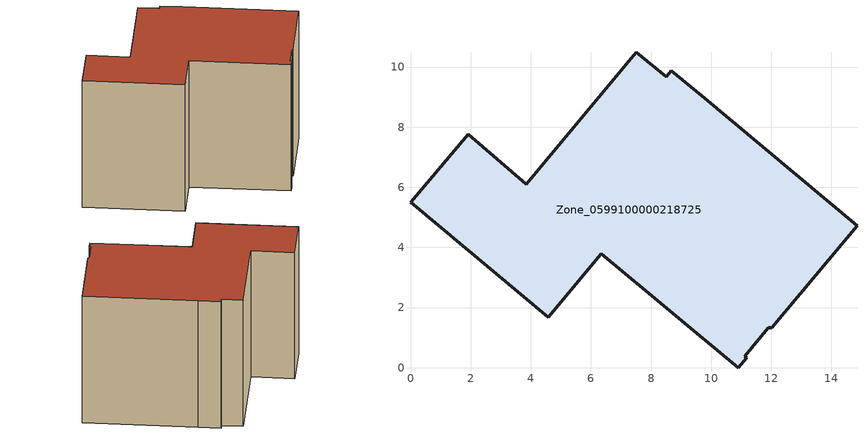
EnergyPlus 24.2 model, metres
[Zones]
Zone_0599100000218725
 floor ground (C_G): 9.69,9.05 14.85,4.73 12.02,1.33 11.9,1.33 11.11,0.38 11.19,0.33 10.91,0 6.35,3.79 4.59,1.67 0,5.5 1.92,7.77 3.85,6.11 7.51,10.49 8.5,9.68 8.67,9.88 z0
 wall outside (C_F): 1.92,7.77 0,5.5 4.59,1.67 6.35,3.79 10.91,0 11.19,0.33 11.11,0.38 11.9,1.33 12.02,1.33 14.85,4.73 9.69,9.05 8.67,9.88 8.5,9.68 7.51,10.49 3.85,6.11 1.92,7.77 z0:8.44
 roof outside (C_R): 10.91,0 11.19,0.33 11.11,0.38 11.9,1.33 12.02,1.33 14.85,4.73 9.69,9.05 8.67,9.88 8.5,9.68 7.51,10.49 3.85,6.11 1.92,7.77 0,5.5 4.59,1.67 6.35,3.79 z8.44
[BUILDING]
Pand.0599100000218725: North Axis=0; Terrain=City; Loads Convergence Tolerance Value=0.04; Temperature Convergence Tolerance Value=0.4; Solar Distribution=FullExterior; Maximum Number of Warmup Days=25; Minimum Number of Warmup Days=1
[Site:Location]
Rotterdam.The.Hague.AP_ZH_NLD Design_Conditions: Latitude=51.96; Longitude=4.45; Time Zone=1; Elevation=-4.5
[SITE:GROUNDTEMPERATURE:BUILDINGSURFACE]
18, 18, 18, 18, 18, 18, 18, 18, 18, 18, 18, 18
[MATERIAL] Thermal Absorptance=0.9; Solar Absorptance=0.7; Visible Absorptance=0.7
Name | Roughness | Thickness | Conductivity | Density | Specific Heat
G.TC.1946-1964 | MediumSmooth | 0.15 | 1 | 540 | 1210
F.TC.1946-1964 | Rough | 0.3 | 0.857143 | 1920 | 840
R.TC.1946-1964 | MediumRough | 0.2 | 0.235294 | 1500 | 1000
[CONSTRUCTION]
C_G: G.TC.1946-1964
C_F: F.TC.1946-1964
C_R: R.TC.1946-1964
[ZONE]
Zone_0599100000218725: Type=1; Multiplier=1; Ceiling Height=Autocalculate; Volume=Autocalculate; Floor Area=autocalculate; Part of Total Floor Area=Yes
[ZONEINFILTRATION:DESIGNFLOWRATE]
Infil_Zone_0599100000218725: Zone or ZoneList or Space or SpaceList=Zone_0599100000218725; Schedule=AlwaysOn; Design Flow Rate Calculation Method=Flow/Area; Flow Rate per Floor Area=0.003; Constant Term Coefficient=1; Temperature Term Coefficient=0; Velocity Term Coefficient=0; Velocity Squared Term Coefficient=0
[HVACTEMPLATE:ZONE:IDEALLOADSAIRSYSTEM]
Zone_0599100000218725: Maximum Heating Supply Air Temperature=50; Minimum Cooling Supply Air Temperature=13; Maximum Heating Supply Air Humidity Ratio=0.0156; Minimum Cooling Supply Air Humidity Ratio=0.0077; Heating Limit=NoLimit; Cooling Limit=NoLimit; Dehumidification Control Type=ConstantSensibleHeatRatio; Cooling Sensible Heat Ratio=0.7; Dehumidification Setpoint=60; Humidification Control Type=None; Humidification Setpoint=30; Outdoor Air Method=None; Outdoor Air Flow Rate per Person=0.00944; Outdoor Air Flow Rate per Zone Floor Area=0; Outdoor Air Flow Rate per Zone=0; Demand Controlled Ventilation Type=None; Outdoor Air Economizer Type=NoEconomizer; Heat Recovery Type=None; Sensible Heat Recovery Effectiveness=0.7; Latent Heat Recovery Effectiveness=0.65
[ZONECONTROL:THERMOSTAT]
ThermostatControl_Zone_0599100000218725: Zone or ZoneList=Zone_0599100000218725; Control Type Schedule=DualSetpointControlType; Control 1=Thermostat_Zone_0599100000218725; Temperature Difference Between Cutout And Setpoint=0
[THERMOSTATSETPOINT:DUALSETPOINT]
Thermostat_Zone_0599100000218725: Heating Setpoint Temperature Schedule=HeatingSetpoint_Zone_0599100000218725; Cooling Setpoint Temperature Schedule=CoolingSetpoint_Zone_0599100000218725
[SCHEDULE:COMPACT]
HeatingSetpoint_Zone_0599100000218725: Through: 12/31, For: AllDays, Until: 24:00, 21
CoolingSetpoint_Zone_0599100000218725: Through: 12/31, For: AllDays, Until: 24:00, 24
DualSetpointControlType: Through: 12/31, For: AllDays, Until: 24:00, 4
AlwaysOn: Through: 12/31, For: AllDays, Until: 24:00, 1
